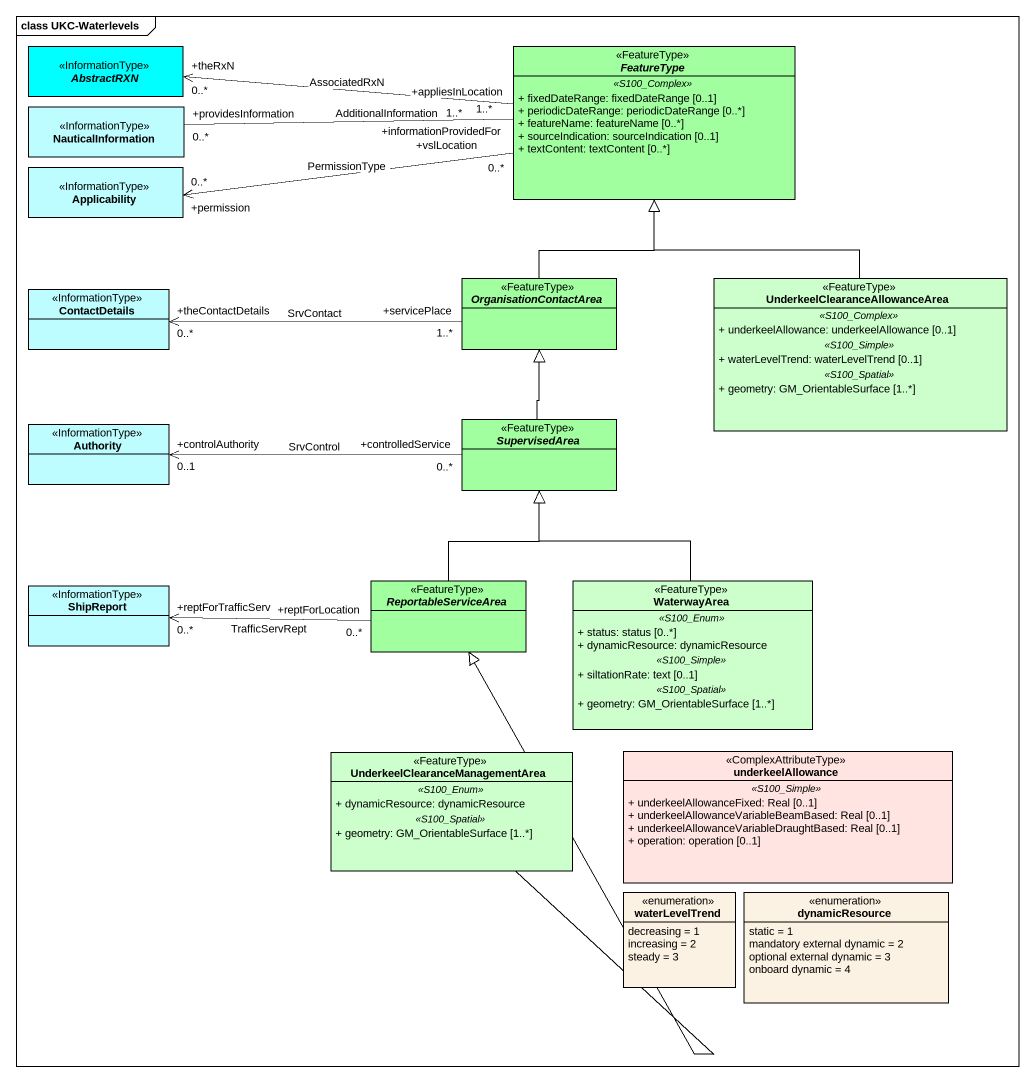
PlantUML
@startuml
mainframe class UKC-Waterlevels
hide circle
hide empty members
skinparam classAttributeIconSize 0
abstract class AbstractRXN <<InformationType>> #00FFFF
abstract class FeatureType <<FeatureType>> #A1FFA0 {
  .. <<S100_Complex>> ..
  + fixedDateRange: fixedDateRange [0..1]
  + periodicDateRange: periodicDateRange [0..*]
  + featureName: featureName [0..*]
  + sourceIndication: sourceIndication [0..1]
  + textContent: textContent [0..*]
}
class NauticalInformation <<InformationType>> #BEFDFF
class Applicability <<InformationType>> #BEFDFF
abstract class OrganisationContactArea <<FeatureType>> #A1FFA0
class "UnderkeelClearanceAllowanceArea" as UnderkeelClearanceAllowanceA <<FeatureType>> #CCFFCC {
  .. <<S100_Complex>> ..
  + underkeelAllowance: underkeelAllowance [0..1]
  .. <<S100_Simple>> ..
  + waterLevelTrend: waterLevelTrend [0..1]
  .. <<S100_Spatial>> ..
  + geometry: GM_OrientableSurface [1..*]
}
class ContactDetails <<InformationType>> #BEFDFF
abstract class SupervisedArea <<FeatureType>> #A1FFA0
class Authority <<InformationType>> #BEFDFF
class ShipReport <<InformationType>> #BEFDFF
abstract class ReportableServiceArea <<FeatureType>> #A1FFA0
class WaterwayArea <<FeatureType>> #CCFFCC {
  .. <<S100_Enum>> ..
  + status: status [0..*]
  + dynamicResource: dynamicResource
  .. <<S100_Simple>> ..
  + siltationRate: text [0..1]
  .. <<S100_Spatial>> ..
  + geometry: GM_OrientableSurface [1..*]
}
class "UnderkeelClearanceManagementArea" as UnderkeelClearanceManagement <<FeatureType>> #CCFFCC {
  .. <<S100_Enum>> ..
  + dynamicResource: dynamicResource
  .. <<S100_Spatial>> ..
  + geometry: GM_OrientableSurface [1..*]
}
class underkeelAllowance <<ComplexAttributeType>> #FFE4E1 {
  .. <<S100_Simple>> ..
  + underkeelAllowanceFixed: Real [0..1]
  + underkeelAllowanceVariableBeamBased: Real [0..1]
  + underkeelAllowanceVariableDraughtBased: Real [0..1]
  + operation: operation [0..1]
}
enum waterLevelTrend #FCF2E3 {
  decreasing = 1
  increasing = 2
  steady = 3
}
enum dynamicResource #FCF2E3 {
  static = 1
  mandatory external dynamic = 2
  optional external dynamic = 3
  onboard dynamic = 4
}
FeatureType "+appliesInLocation\n1..*" -left-> "+theRxN\n0..*" AbstractRXN : AssociatedRxN
FeatureType "+informationProvidedFor\n1..*" -left- "+providesInformation\n0..*" NauticalInformation : AdditionalInformation
FeatureType "+vslLocation\n0..*" -left-> "+permission\n0..*" Applicability : PermissionType
OrganisationContactArea -up-|> FeatureType
OrganisationContactArea "+servicePlace\n1..*" -left-> "+theContactDetails\n0..*" ContactDetails : SrvContact
UnderkeelClearanceAllowanceA -up-|> FeatureType
SupervisedArea -up-|> OrganisationContactArea
SupervisedArea "+controlledService\n0..*" -left-> "+controlAuthority\n0..1" Authority : SrvControl
ReportableServiceArea -up-|> SupervisedArea
ReportableServiceArea "+reptForLocation\n0..*" -left-> "+reptForTrafficServ\n0..*" ShipReport : TrafficServRept
WaterwayArea -up-|> SupervisedArea
UnderkeelClearanceManagement -up-|> ReportableServiceArea
@enduml
